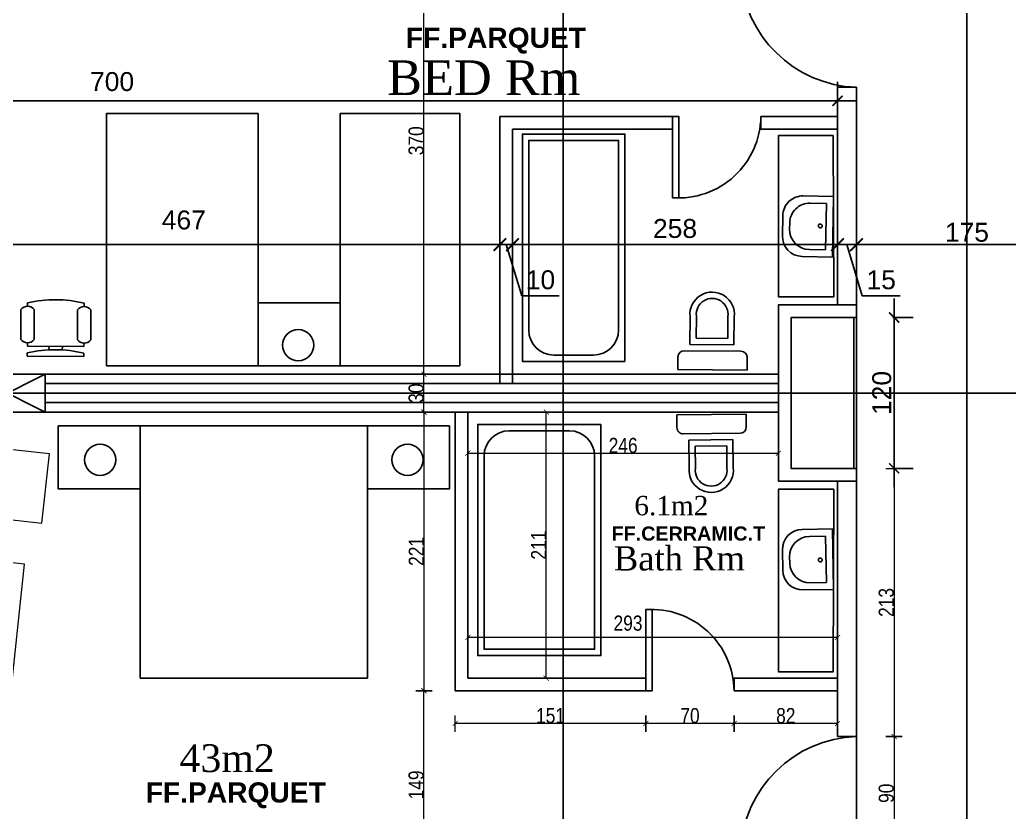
# Model space of a CAD drawing. Extents: x 250879 to 348495, y -51522 to -9360.
# Drawn here: x 283758 to 284542, y -23025 to -22397 of the extents above; entities that cross this region are included whole.
import ezdxf

# ---------------------------------------------------------------- set-up
doc = ezdxf.new("R2010")
doc.units = 0
doc.layers.get('0').update_dxf_attribs({"linetype": 'CONTINUOUS'})
doc.layers.get('DEFPOINTS').update_dxf_attribs({"color": 9, "linetype": 'CONTINUOUS'})
for name, color, linetype in [('AXIS', 1, 'CONTINUOUS'), ('COLUMN', 5, 'CONTINUOUS'), ('FURNITURE', 4, 'CONTINUOUS'), ('HATCH', 8, 'CONTINUOUS'), ('TEXT', 3, 'CONTINUOUS'), ('TRUSS', 2, 'CONTINUOUS'), ('WALL', 7, 'CONTINUOUS'), ('WALL1', 2, 'CONTINUOUS')]:
    doc.layers.add(name, color=color, linetype=linetype)
doc.layers.add('dimention', color=151, linetype='CONTINUOUS', lineweight=13)
doc.layers.add('FURN', color=126, linetype='CONTINUOUS', lineweight=9)
doc.styles.get("Standard").update_dxf_attribs({"font": 'sanss___.ttf', "height": 15})
doc.styles.add('style2', font='romantic.ttf', dxfattribs={"height": 50})
doc.styles.add('STYLE4', font='arialbd.ttf', dxfattribs={"height": 0.2})
doc.styles.add('yon', font='ARIALN.TTF')
doc.dimstyles.new('CM', dxfattribs={"dimscale": 0, "dimtxt": 12, "dimasz": 0.4, "dimexe": 50, "dimexo": 1000, "dimgap": 0.03, "dimtad": 1, "dimdec": 0, "dimzin": 0, "dimdsep": 46, "dimtxsty": 'yon', "dimblk": 'Ar thick3', "dimcen": 3, "dimdle": 8, "dimse1": 1, "dimse2": 1, "dimclrd": 8, "dimclre": 8, "dimclrt": 30, "dimadec": 0, "dimazin": 0, "dimtfac": 1, "dimtdec": 0, "dimtix": 1, "dimtmove": 1, "dimatfit": 3, "dimfxl": 50, "dimtolj": 1, "dimtzin": 0, "dimlwd": 9, "dimarcsym": 0})
doc.dimstyles.get("Standard").update_dxf_attribs({"dimtxt": 15, "dimasz": 10, "dimexe": 10, "dimexo": 30, "dimgap": 5, "dimtad": 1, "dimdec": 0, "dimdsep": 46, "dimtxsty": 'Standard', "dimblk1": 'ARCHTICK', "dimblk2": 'ARCHTICK', "dimsah": 1, "dimcen": 2.5, "dimdle": 15, "dimclrd": 3, "dimclre": 3, "dimclrt": 3, "dimazin": 0, "dimtfac": 1, "dimtdec": 0, "dimtmove": 2, "dimatfit": 2, "dimldrblk": 'ARCHTICK', "dimfxl": 1.0455, "dimfxlon": 1, "dimtolj": 1, "dimtzin": 0, "dimarcsym": 0})
doc.dimstyles.new('STANDARD$0', dxfattribs={"dimscale": 0, "dimtxt": 12, "dimasz": 8, "dimexe": 15, "dimexo": 0.0625, "dimgap": 2, "dimtad": 1, "dimdec": 0, "dimzin": 0, "dimdsep": 46, "dimtxsty": 'Standard', "dimblk1": 'ARCHTICK', "dimblk2": 'ARCHTICK', "dimsah": 1, "dimcen": 0.09, "dimdle": 15, "dimclrd": 3, "dimclre": 3, "dimclrt": 3, "dimazin": 0, "dimtfac": 1, "dimtdec": 0, "dimtofl": 0, "dimtmove": 1, "dimatfit": 3, "dimldrblk": 'ARCHTICK', "dimfxl": 1.0455, "dimfxlon": 1, "dimtolj": 1, "dimtzin": 0, "dimarcsym": 0})

# ---------------------------------------------------------------- blocks, each defined once
blk = doc.blocks.new('HWB')
at = {"layer": 'FURNITURE'}
for p, q in [((-0.6, 0), (0, 0)), ((-0.6, -0.3), (-0.6, 0)), ((0, 0), (0, -0.3)), ((-0.53, -0.07), (-0.07, -0.07)), ((-0.53, -0.23), (-0.53, -0.07)), ((-0.07, -0.07), (-0.07, -0.23)), ((-0.27, -0.43), (-0.33, -0.43)), ((-0.2, -0.5), (-0.4, -0.5))]:
    blk.add_line(p, q, dxfattribs=at)
blk.add_circle((-0.3057, -0.1263), 0.0188, dxfattribs=at)
for centre, start, end in [((-0.33, -0.23), 180, 270), ((-0.27, -0.23), 270, 0), ((-0.4, -0.3), 180, 270), ((-0.2, -0.3), 270, 0)]:
    blk.add_arc(centre, 0.2, start, end, dxfattribs=at)
blk = doc.blocks.new('WC')
at = {"layer": 'FURNITURE'}
for p, q in [((0, 0), (0.55, 0)), ((0, -0.1), (0, 0)), ((0.55, 0), (0.55, -0.1)), ((0.5, -0.15), (0.05, -0.15)), ((0.0937, -0.2), (0.0937, -0.4221)), ((0.4437, -0.2), (0.0937, -0.2)), ((0.4437, -0.4221), (0.4437, -0.2)), ((0.1437, -0.25), (0.1437, -0.425)), ((0.3937, -0.25), (0.1437, -0.25)), ((0.3937, -0.425), (0.3937, -0.25))]:
    blk.add_line(p, q, dxfattribs=at)
for centre, radius, start, end in [((0.05, -0.1), 0.05, 180, 270), ((0.5, -0.1), 0.05, 270, 0), ((0.2687, -0.4409), 0.176, 173.87318, 6.12682), ((0.2687, -0.4409), 0.126, 172.75755, 7.24245)]:
    blk.add_arc(centre, radius, start, end, dxfattribs=at)
blk = doc.blocks.new('_ARCHTICK')
at = {"color": 0, "linetype": 'ByBlock', "const_width": 0.15}
blk.add_lwpolyline([(-0.5, -0.5), (0.5, 0.5)], dxfattribs=at)
blk = doc.blocks.new('*D82')
at = {"layer": 'DEFPOINTS', "color": 0, "linetype": 'ByBlock', "ltscale": 3, "transparency": 16777216}
for p in [(284406.33, -22557.67), (284421.33, -22559.64), (284406.33, -22575.26)]:
    blk.add_point(p, dxfattribs=at)
at = {"layer": 'WALL1', "color": 3, "linetype": 'ByBlock', "lineweight": -2, "ltscale": 3, "transparency": 16777216}
for p, q in [((284436.33, -22575.26), (284391.33, -22575.26)), ((284406.33, -22575.26), (284406.33, -22585.26)), ((284413.83, -22575.26), (284426.03, -22615.94)), ((284421.33, -22575.26), (284421.33, -22585.26)), ((284426.03, -22615.94), (284455.95, -22615.94))]:
    blk.add_line(p, q, dxfattribs=at)
at = {"layer": 'WALL1', "color": 3, "linetype": 'ByBlock', "lineweight": -2, "ltscale": 3, "transparency": 16777216, "xscale": 10, "yscale": 10, "zscale": 10, "rotation": 180}
blk.add_blockref('_ARCHTICK', (284406.33, -22575.26), dxfattribs=at)
at = {"layer": 'WALL1', "color": 3, "linetype": 'ByBlock', "lineweight": -2, "ltscale": 3, "transparency": 16777216, "xscale": 10, "yscale": 10, "zscale": 10}
blk.add_blockref('_ARCHTICK', (284421.33, -22575.26), dxfattribs=at)
at = {"layer": 'WALL1', "color": 3, "linetype": 'ByBlock', "ltscale": 3, "transparency": 16777216, "insert": (284440.99, -22603.22), "char_height": 15, "attachment_point": 5}
blk.add_mtext('\\A1;15', dxfattribs=at)
blk = doc.blocks.new('*D83')
at = {"layer": 'DEFPOINTS', "color": 0, "linetype": 'ByBlock', "ltscale": 3, "transparency": 16777216}
for p in [(284148.8, -22552.58), (284406.33, -22557.67), (284148.8, -22575.26)]:
    blk.add_point(p, dxfattribs=at)
at = {"layer": 'WALL1', "color": 3, "linetype": 'ByBlock', "lineweight": -2, "ltscale": 3, "transparency": 16777216}
for p, q in [((284421.33, -22575.26), (284133.8, -22575.26)), ((284148.8, -22575.26), (284148.8, -22585.26)), ((284406.33, -22575.26), (284406.33, -22585.26))]:
    blk.add_line(p, q, dxfattribs=at)
at = {"layer": 'WALL1', "color": 3, "linetype": 'ByBlock', "lineweight": -2, "ltscale": 3, "transparency": 16777216, "xscale": 10, "yscale": 10, "zscale": 10, "rotation": 180}
blk.add_blockref('_ARCHTICK', (284148.8, -22575.26), dxfattribs=at)
at = {"layer": 'WALL1', "color": 3, "linetype": 'ByBlock', "lineweight": -2, "ltscale": 3, "transparency": 16777216, "xscale": 10, "yscale": 10, "zscale": 10}
blk.add_blockref('_ARCHTICK', (284406.33, -22575.26), dxfattribs=at)
at = {"layer": 'WALL1', "color": 3, "linetype": 'ByBlock', "ltscale": 3, "transparency": 16777216, "insert": (284277.57, -22562.54), "char_height": 15, "attachment_point": 5}
blk.add_mtext('\\A1;258', dxfattribs=at)
blk = doc.blocks.new('*D84')
at = {"layer": 'DEFPOINTS', "color": 0, "linetype": 'ByBlock', "ltscale": 3, "transparency": 16777216}
for p in [(284138.8, -22552.58), (284148.8, -22552.58), (284138.8, -22575.26)]:
    blk.add_point(p, dxfattribs=at)
at = {"layer": 'WALL1', "color": 3, "linetype": 'ByBlock', "lineweight": -2, "ltscale": 3, "transparency": 16777216}
for p, q in [((284138.8, -22575.26), (284128.8, -22575.26)), ((284138.8, -22575.26), (284138.8, -22585.26)), ((284148.8, -22575.26), (284138.8, -22575.26)), ((284148.8, -22575.26), (284138.8, -22575.26)), ((284143.8, -22575.26), (284156.01, -22615.94)), ((284148.8, -22575.26), (284148.8, -22585.26)), ((284148.8, -22575.26), (284158.8, -22575.26)), ((284156.01, -22615.94), (284185.78, -22615.94))]:
    blk.add_line(p, q, dxfattribs=at)
at = {"layer": 'WALL1', "color": 3, "linetype": 'ByBlock', "lineweight": -2, "ltscale": 3, "transparency": 16777216, "xscale": 10, "yscale": 10, "zscale": 10}
blk.add_blockref('_ARCHTICK', (284138.8, -22575.26), dxfattribs=at)
at = {"layer": 'WALL1', "color": 3, "linetype": 'ByBlock', "lineweight": -2, "ltscale": 3, "transparency": 16777216, "xscale": 10, "yscale": 10, "zscale": 10, "rotation": 180}
blk.add_blockref('_ARCHTICK', (284148.8, -22575.26), dxfattribs=at)
at = {"layer": 'WALL1', "color": 3, "linetype": 'ByBlock', "ltscale": 3, "transparency": 16777216, "insert": (284170.9, -22603.22), "char_height": 15, "attachment_point": 5}
blk.add_mtext('\\A1;10', dxfattribs=at)
blk = doc.blocks.new('COLUMN')
at = {"layer": 'AXIS'}
for p, q in [((236924.7, -9644.26), (236984.7, -9674.26)), ((236984.7, -9644.26), (236924.7, -9674.26))]:
    blk.add_line(p, q, dxfattribs=at)
at = {"layer": 'COLUMN'}
blk.add_lwpolyline([(236924.7, -9644.26), (236984.7, -9644.26), (236984.7, -9674.26), (236924.7, -9674.26)], close=True, dxfattribs=at)
blk = doc.blocks.new('*D92')
at = {"layer": 'DEFPOINTS', "color": 0, "linetype": 'Continuous', "transparency": 16777216}
for p in [(284421.33, -22575.26), (284421.33, -22575.26), (284596.6, -22575.26)]:
    blk.add_point(p, dxfattribs=at)
at = {"layer": 'WALL', "color": 3, "linetype": 'Continuous', "lineweight": -2, "transparency": 16777216}
for p, q in [((284421.33, -22575.26), (284421.33, -22560.26)), ((284611.6, -22575.26), (284406.33, -22575.26)), ((284596.6, -22575.26), (284596.6, -22590.26))]:
    blk.add_line(p, q, dxfattribs=at)
at = {"layer": 'WALL', "color": 3, "linetype": 'Continuous', "lineweight": -2, "transparency": 16777216, "xscale": 8, "yscale": 8, "zscale": 8, "rotation": 180}
blk.add_blockref('_ARCHTICK', (284421.33, -22575.26), dxfattribs=at)
at = {"layer": 'WALL', "color": 3, "linetype": 'Continuous', "lineweight": -2, "transparency": 16777216, "xscale": 8, "yscale": 8, "zscale": 8}
blk.add_blockref('_ARCHTICK', (284596.6, -22575.26), dxfattribs=at)
at = {"layer": 'WALL', "color": 3, "linetype": 'Continuous', "transparency": 16777216, "insert": (284508.96, -22565.54), "char_height": 15, "attachment_point": 5}
blk.add_mtext('\\A1;175', dxfattribs=at)
blk = doc.blocks.new('*D93')
at = {"layer": 'DEFPOINTS', "color": 0, "linetype": 'Continuous', "transparency": 16777216}
for p in [(283671.33, -22575.26), (284138.8, -22575.26), (283671.33, -22592.92)]:
    blk.add_point(p, dxfattribs=at)
at = {"layer": 'WALL', "color": 3, "linetype": 'Continuous', "lineweight": -2, "transparency": 16777216}
for p, q in [((283671.33, -22576.31), (283671.33, -22560.26)), ((284138.8, -22575.26), (284138.8, -22560.26)), ((284153.8, -22575.26), (283656.33, -22575.26))]:
    blk.add_line(p, q, dxfattribs=at)
at = {"layer": 'WALL', "color": 3, "linetype": 'Continuous', "lineweight": -2, "transparency": 16777216, "xscale": 8, "yscale": 8, "zscale": 8, "rotation": 180}
blk.add_blockref('_ARCHTICK', (283671.33, -22575.26), dxfattribs=at)
at = {"layer": 'WALL', "color": 3, "linetype": 'Continuous', "lineweight": -2, "transparency": 16777216, "xscale": 8, "yscale": 8, "zscale": 8}
blk.add_blockref('_ARCHTICK', (284138.8, -22575.26), dxfattribs=at)
at = {"layer": 'WALL', "color": 3, "linetype": 'Continuous', "transparency": 16777216, "insert": (283888.19, -22555.79), "char_height": 15, "attachment_point": 5}
blk.add_mtext('\\A1;467', dxfattribs=at)
blk = doc.blocks.new('*D94')
at = {"layer": 'DEFPOINTS', "color": 0, "linetype": 'Continuous', "transparency": 16777216}
for p in [(284421.33, -22633.04), (284421.33, -22752.62), (284451.25, -22752.62)]:
    blk.add_point(p, dxfattribs=at)
at = {"layer": 'WALL', "color": 3, "linetype": 'Continuous', "lineweight": -2, "transparency": 16777216}
for p, q in [((284451.25, -22618.04), (284451.25, -22767.62)), ((284450.2, -22633.04), (284466.25, -22633.04)), ((284450.2, -22752.62), (284466.25, -22752.62))]:
    blk.add_line(p, q, dxfattribs=at)
at = {"layer": 'WALL', "color": 3, "linetype": 'Continuous', "lineweight": -2, "transparency": 16777216, "xscale": 8, "yscale": 8, "zscale": 8}
for p, rotation in [((284451.25, -22633.04), 90), ((284451.25, -22752.62), 270)]:
    blk.add_blockref('_ARCHTICK', p, dxfattribs=dict(at, rotation=rotation))
at = {"layer": 'WALL', "color": 3, "linetype": 'Continuous', "transparency": 16777216, "insert": (284441.52, -22692.83), "char_height": 15, "attachment_point": 5, "rotation": 90}
blk.add_mtext('\\A1;120', dxfattribs=at)
blk = doc.blocks.new('A$C237F6A72')
at = {"layer": 'FURNITURE', "color": 1}
for p, q in [((0, -150), (0, 150)), ((-150, 0), (150, 0))]:
    blk.add_line(p, q, dxfattribs=at)
at = {"layer": 'FURNITURE', "color": 2}
blk.add_circle((0, 0), 112, dxfattribs=at)
at = {"layer": 'FURNITURE', "color": 1}
blk.add_circle((0, 0), 56.2, dxfattribs=at)
blk = doc.blocks.new('sof4')
at = {"layer": 'FURN'}
for p, q in [((310711.86, -66838.31), (310711.97, -66799.81)), ((310711.97, -66799.81), (310750.47, -66799.92)), ((310750.47, -66799.92), (310750.36, -66838.42)), ((310576.79, -66809.74), (310690.89, -66809.41)), ((310576.94, -66860.84), (310576.79, -66809.74)), ((310643.64, -66809.54), (310643.67, -66820.04)), ((310690.89, -66809.41), (310691.04, -66860.51)), ((310643.67, -66820.04), (310680.42, -66819.94)), ((310669.92, -66820.46), (310670.03, -66859.94)), ((310680.42, -66819.94), (310680.54, -66860.54)), ((310750.36, -66838.42), (310711.86, -66838.31)), ((310700.61, -66852.52), (310700.58, -66864.42)), ((310759.42, -66850.59), (310702.72, -66850.43)), ((310747.52, -66850.56), (310747.04, -67018.56)), ((310761.51, -66852.7), (310761.04, -67016.5)), ((310691.04, -66860.51), (310576.94, -66860.84)), ((310698.47, -66866.52), (310698.08, -67002.32)), ((310747.48, -66864.56), (310700.58, -66864.42)), ((310740.48, -66864.54), (310740.08, -67004.54)), ((310586.16, -66976.09), (310586.4, -66892.09)), ((310586.4, -66892.09), (310670.4, -66892.34)), ((310670.4, -66892.34), (310670.16, -66976.34)), ((310698.35, -66911.08), (310747.35, -66911.22)), ((310698.21, -66957.75), (310747.21, -66957.89)), ((310670.16, -66976.34), (310586.16, -66976.09)), ((310692.28, -67038.43, -129.5), (310666.53, -66983.92, -129.5)), ((310700.18, -67004.42), (310700.14, -67016.32)), ((310747.08, -67004.56), (310700.18, -67004.42)), ((310648.53, -67066.72, -129.5), (310609.38, -67020.88, -129.5)), ((310758.94, -67018.59), (310702.24, -67018.43)), ((310711.31, -67030.6), (310711.2, -67069.1)), ((310749.81, -67030.71), (310711.31, -67030.6)), ((310749.7, -67069.21), (310749.81, -67030.71)), ((310692.28, -67038.43, -129.5), (310648.53, -67066.72, -129.5)), ((310711.2, -67069.1), (310749.7, -67069.21))]:
    blk.add_line(p, q, dxfattribs=at)
at = {"layer": 'FURN', "extrusion": (0, 0, -1)}
for centre, major_axis, start_param, end_param in [((310675.26, -66849.72), (-21.04, -21.04), 2.175917, 2.530727), ((310675.2, -66830.64), (21.04, -21.04), 0.60512, 0.959931)]:
    blk.add_ellipse(centre, major_axis=major_axis, ratio=1, start_param=start_param, end_param=end_param, dxfattribs=at)
at = {"layer": 'FURN'}
for centre, major_axis, ratio, start_param, end_param in [((310702.71, -66852.53), (-1.48, 1.48), 1, -0.788271, 0.782526), ((310759.41, -66852.69), (1.48, 1.48), 1, 5.494915, 7.065711), ((310700.57, -66866.52), (-1.48, 1.48), 1, -0.788271, 0.782526), ((310936.31, -67463.74, -129.5), (-300.16, 464.13), 0.5625, -0.109671, 0.109671), ((310781.8, -67008.2, -129.5), (-87.3, 158.02), 0.555479, 1.129115, 1.432361), ((310700.18, -67002.32), (-1.48, 1.48), 1, 0.782526, 2.353322), ((310584.24, -67135.96, -129.5), (-108.3, 144.44), 0.555479, -1.432361, -1.129115), ((310702.24, -67016.33), (1.48, 1.48), 1, 2.353322, 3.924118), ((310758.94, -67016.49), (1.48, 1.48), 1, 3.924118, 5.494915), ((310779.88, -67221.85, -129.5), (-114.94, 177.72), 0.496428, -0.252973, 0.252973)]:
    blk.add_ellipse(centre, major_axis=major_axis, ratio=ratio, start_param=start_param, end_param=end_param, dxfattribs=at)
at = {"layer": 'FURN', "extrusion": (0, 0, -1), "xscale": 0.06999999998515705, "yscale": 0.06999999998515705, "zscale": -0.06999999999999999, "rotation": 0.1645885730766123}
for p in [(-310731.16, -66819.11), (-310730.5, -67049.91)]:
    blk.add_blockref('A$C237F6A72', p, dxfattribs=at)
blk = doc.blocks.new('*D164')
at = {"layer": 'DEFPOINTS', "color": 0, "linetype": 'Continuous', "transparency": 16777216}
for p in [(283706.33, -22461.28), (283706.33, -22473.34), (284406.33, -22482.63)]:
    blk.add_point(p, dxfattribs=at)
at = {"layer": 'WALL', "color": 3, "linetype": 'Continuous', "lineweight": -2, "transparency": 16777216}
for p, q in [((283706.33, -22462.32), (283706.33, -22446.28)), ((284406.33, -22462.32), (284406.33, -22446.28)), ((284421.33, -22461.28), (283691.33, -22461.28))]:
    blk.add_line(p, q, dxfattribs=at)
at = {"layer": 'WALL', "color": 3, "linetype": 'Continuous', "lineweight": -2, "transparency": 16777216, "xscale": 8, "yscale": 8, "zscale": 8, "rotation": 180}
blk.add_blockref('_ARCHTICK', (283706.33, -22461.28), dxfattribs=at)
at = {"layer": 'WALL', "color": 3, "linetype": 'Continuous', "lineweight": -2, "transparency": 16777216, "xscale": 8, "yscale": 8, "zscale": 8}
blk.add_blockref('_ARCHTICK', (284406.33, -22461.28), dxfattribs=at)
at = {"layer": 'WALL', "color": 3, "linetype": 'Continuous', "transparency": 16777216, "insert": (283831.33, -22446.09), "char_height": 15, "attachment_point": 5}
blk.add_mtext('\\A1;700', dxfattribs=at)
blk = doc.blocks.new('Ar thick3')
at = {"layer": 'dimention'}
blk.add_line((0, 16.2), (0, -16.2), dxfattribs=at)
at = {"layer": 'dimention', "const_width": 1.5}
blk.add_lwpolyline([(-5, -5.1), (5, 4.9)], dxfattribs=at)
blk = doc.blocks.new('*D1494')
at = {"layer": 'DEFPOINTS', "color": 0, "linetype": 'Continuous', "transparency": 16777216}
for p in [(284324.42, -22928.88), (284406.33, -22928.88), (284324.42, -22954.85)]:
    blk.add_point(p, dxfattribs=at)
at = {"layer": 'WALL', "color": 8, "linetype": 'Continuous', "lineweight": 9, "transparency": 16777216}
blk.add_line((284405.93, -22954.85), (284324.82, -22954.85), dxfattribs=at)
at = {"layer": 'WALL', "color": 8, "linetype": 'Continuous', "lineweight": 9, "transparency": 16777216, "xscale": 0.4, "yscale": 0.4, "zscale": 0.4, "rotation": 180}
blk.add_blockref('Ar thick3', (284324.42, -22954.85), dxfattribs=at)
at = {"layer": 'WALL', "color": 8, "linetype": 'Continuous', "lineweight": 9, "transparency": 16777216, "xscale": 0.4, "yscale": 0.4, "zscale": 0.4}
blk.add_blockref('Ar thick3', (284406.33, -22954.85), dxfattribs=at)
at = {"layer": 'WALL', "color": 30, "linetype": 'Continuous', "transparency": 16777216, "insert": (284365.37, -22948.69), "char_height": 12, "attachment_point": 5, "style": 'yon'}
blk.add_mtext('\\A1;82', dxfattribs=at)
blk = doc.blocks.new('*D1495')
at = {"layer": 'DEFPOINTS', "color": 0, "linetype": 'Continuous', "transparency": 16777216}
for p in [(284254.42, -22928.88), (284324.42, -22928.88), (284254.42, -22954.85)]:
    blk.add_point(p, dxfattribs=at)
at = {"layer": 'WALL', "color": 8, "linetype": 'Continuous', "lineweight": 9, "transparency": 16777216}
blk.add_line((284324.02, -22954.85), (284254.82, -22954.85), dxfattribs=at)
at = {"layer": 'WALL', "color": 8, "linetype": 'Continuous', "lineweight": 9, "transparency": 16777216, "xscale": 0.4, "yscale": 0.4, "zscale": 0.4, "rotation": 180}
blk.add_blockref('Ar thick3', (284254.42, -22954.85), dxfattribs=at)
at = {"layer": 'WALL', "color": 8, "linetype": 'Continuous', "lineweight": 9, "transparency": 16777216, "xscale": 0.4, "yscale": 0.4, "zscale": 0.4}
blk.add_blockref('Ar thick3', (284324.42, -22954.85), dxfattribs=at)
at = {"layer": 'WALL', "color": 30, "linetype": 'Continuous', "transparency": 16777216, "insert": (284289.42, -22948.69), "char_height": 12, "attachment_point": 5, "style": 'yon'}
blk.add_mtext('\\A1;70', dxfattribs=at)
blk = doc.blocks.new('*D1496')
at = {"layer": 'DEFPOINTS', "color": 0, "linetype": 'Continuous', "transparency": 16777216}
for p in [(284103.36, -22928.88), (284254.42, -22928.88), (284103.36, -22954.85)]:
    blk.add_point(p, dxfattribs=at)
at = {"layer": 'WALL', "color": 8, "linetype": 'Continuous', "lineweight": 9, "transparency": 16777216}
blk.add_line((284254.02, -22954.85), (284103.76, -22954.85), dxfattribs=at)
at = {"layer": 'WALL', "color": 8, "linetype": 'Continuous', "lineweight": 9, "transparency": 16777216, "xscale": 0.4, "yscale": 0.4, "zscale": 0.4, "rotation": 180}
blk.add_blockref('Ar thick3', (284103.36, -22954.85), dxfattribs=at)
at = {"layer": 'WALL', "color": 8, "linetype": 'Continuous', "lineweight": 9, "transparency": 16777216, "xscale": 0.4, "yscale": 0.4, "zscale": 0.4}
blk.add_blockref('Ar thick3', (284254.42, -22954.85), dxfattribs=at)
at = {"layer": 'WALL', "color": 30, "linetype": 'Continuous', "transparency": 16777216, "insert": (284178.89, -22948.69), "char_height": 12, "attachment_point": 5, "style": 'yon'}
blk.add_mtext('\\A1;151', dxfattribs=at)
blk = doc.blocks.new('*D1497')
at = {"layer": 'DEFPOINTS', "color": 0, "linetype": 'Continuous', "transparency": 16777216}
for p in [(284175.52, -22708), (284202.62, -22708), (284221.1, -22918.88)]:
    blk.add_point(p, dxfattribs=at)
at = {"layer": 'WALL', "color": 8, "linetype": 'Continuous', "lineweight": 9, "transparency": 16777216}
blk.add_line((284175.52, -22918.48), (284175.52, -22708.4), dxfattribs=at)
at = {"layer": 'WALL', "color": 8, "linetype": 'Continuous', "lineweight": 9, "transparency": 16777216, "xscale": 0.4, "yscale": 0.4, "zscale": 0.4}
for p, rotation in [((284175.52, -22708), 90), ((284175.52, -22918.88), 270)]:
    blk.add_blockref('Ar thick3', p, dxfattribs=dict(at, rotation=rotation))
at = {"layer": 'WALL', "color": 30, "linetype": 'Continuous', "transparency": 16777216, "insert": (284169.47, -22813.44), "char_height": 12, "attachment_point": 5, "rotation": 90, "style": 'yon'}
blk.add_mtext('\\A1;211', dxfattribs=at)
blk = doc.blocks.new('*D1498')
at = {"layer": 'DEFPOINTS', "color": 0, "linetype": 'Continuous', "transparency": 16777216}
for p in [(284113.36, -22740.66), (284359.53, -22740.66), (284359.53, -22740.66)]:
    blk.add_point(p, dxfattribs=at)
at = {"layer": 'WALL', "color": 8, "linetype": 'Continuous', "lineweight": 9, "transparency": 16777216}
blk.add_line((284113.76, -22740.66), (284359.13, -22740.66), dxfattribs=at)
at = {"layer": 'WALL', "color": 8, "linetype": 'Continuous', "lineweight": 9, "transparency": 16777216, "xscale": 0.4, "yscale": 0.4, "zscale": 0.4, "rotation": 180}
blk.add_blockref('Ar thick3', (284113.36, -22740.66), dxfattribs=at)
at = {"layer": 'WALL', "color": 8, "linetype": 'Continuous', "lineweight": 9, "transparency": 16777216, "xscale": 0.4, "yscale": 0.4, "zscale": 0.4}
blk.add_blockref('Ar thick3', (284359.53, -22740.66), dxfattribs=at)
at = {"layer": 'WALL', "color": 30, "linetype": 'Continuous', "transparency": 16777216, "insert": (284236.44, -22734.5), "char_height": 12, "attachment_point": 5, "style": 'yon'}
blk.add_mtext('\\A1;246', dxfattribs=at)
blk = doc.blocks.new('*D1499')
at = {"layer": 'DEFPOINTS', "color": 0, "linetype": 'Continuous', "transparency": 16777216}
for p in [(284113.36, -22884.84), (284406.33, -22884.84), (284113.36, -22886.61)]:
    blk.add_point(p, dxfattribs=at)
at = {"layer": 'WALL', "color": 8, "linetype": 'Continuous', "lineweight": 9, "transparency": 16777216}
blk.add_line((284405.93, -22886.61), (284113.76, -22886.61), dxfattribs=at)
at = {"layer": 'WALL', "color": 8, "linetype": 'Continuous', "lineweight": 9, "transparency": 16777216, "xscale": 0.4, "yscale": 0.4, "zscale": 0.4, "rotation": 180}
blk.add_blockref('Ar thick3', (284113.36, -22886.61), dxfattribs=at)
at = {"layer": 'WALL', "color": 8, "linetype": 'Continuous', "lineweight": 9, "transparency": 16777216, "xscale": 0.4, "yscale": 0.4, "zscale": 0.4}
blk.add_blockref('Ar thick3', (284406.33, -22886.61), dxfattribs=at)
at = {"layer": 'WALL', "color": 30, "linetype": 'Continuous', "transparency": 16777216, "insert": (284240.29, -22875.34), "char_height": 12, "attachment_point": 5, "style": 'yon'}
blk.add_mtext('\\A1;293', dxfattribs=at)
blk = doc.blocks.new('*D1508')
at = {"layer": 'DEFPOINTS', "color": 0, "linetype": 'Continuous', "transparency": 16777216}
for p in [(284086.83, -22708), (284078.55, -22928.88), (284100.63, -22928.88)]:
    blk.add_point(p, dxfattribs=at)
at = {"layer": 'WALL', "color": 8, "linetype": 'Continuous', "lineweight": 9, "transparency": 16777216}
blk.add_line((284078.55, -22708.4), (284078.55, -22928.48), dxfattribs=at)
at = {"layer": 'WALL', "color": 8, "linetype": 'Continuous', "lineweight": 9, "transparency": 16777216, "xscale": 0.4, "yscale": 0.4, "zscale": 0.4}
for p, rotation in [((284078.55, -22708), 90), ((284078.55, -22928.88), 270)]:
    blk.add_blockref('Ar thick3', p, dxfattribs=dict(at, rotation=rotation))
at = {"layer": 'WALL', "color": 30, "linetype": 'Continuous', "transparency": 16777216, "insert": (284072.5, -22818.44), "char_height": 12, "attachment_point": 5, "rotation": 90, "style": 'yon'}
blk.add_mtext('\\A1;221', dxfattribs=at)
blk = doc.blocks.new('*D1509')
at = {"layer": 'DEFPOINTS', "color": 0, "linetype": 'Continuous', "transparency": 16777216}
for p in [(284451.25, -22752.62), (284421.33, -22965.15), (284451.25, -22965.15)]:
    blk.add_point(p, dxfattribs=at)
at = {"layer": 'WALL', "color": 8, "linetype": 'Continuous', "lineweight": 9, "transparency": 16777216}
blk.add_line((284451.25, -22753.02), (284451.25, -22964.75), dxfattribs=at)
at = {"layer": 'WALL', "color": 8, "linetype": 'Continuous', "lineweight": 9, "transparency": 16777216, "xscale": 0.4, "yscale": 0.4, "zscale": 0.4}
for p, rotation in [((284451.25, -22752.62), 90), ((284451.25, -22965.15), 270)]:
    blk.add_blockref('Ar thick3', p, dxfattribs=dict(at, rotation=rotation))
at = {"layer": 'WALL', "color": 30, "linetype": 'Continuous', "transparency": 16777216, "insert": (284445.09, -22858.89), "char_height": 12, "attachment_point": 5, "rotation": 90, "style": 'yon'}
blk.add_mtext('\\A1;213', dxfattribs=at)
blk = doc.blocks.new('*D1510')
at = {"layer": 'DEFPOINTS', "color": 0, "linetype": 'Continuous', "transparency": 16777216}
for p in [(284421.33, -22965.15), (284421.33, -23055.15), (284451.25, -23055.15)]:
    blk.add_point(p, dxfattribs=at)
at = {"layer": 'WALL', "color": 8, "linetype": 'Continuous', "lineweight": 9, "transparency": 16777216}
blk.add_line((284451.25, -22965.55), (284451.25, -23054.75), dxfattribs=at)
at = {"layer": 'WALL', "color": 8, "linetype": 'Continuous', "lineweight": 9, "transparency": 16777216, "xscale": 0.4, "yscale": 0.4, "zscale": 0.4}
for p, rotation in [((284451.25, -22965.15), 90), ((284451.25, -23055.15), 270)]:
    blk.add_blockref('Ar thick3', p, dxfattribs=dict(at, rotation=rotation))
at = {"layer": 'WALL', "color": 30, "linetype": 'Continuous', "transparency": 16777216, "insert": (284445.09, -23010.15), "char_height": 12, "attachment_point": 5, "rotation": 90, "style": 'yon'}
blk.add_mtext('\\A1;90', dxfattribs=at)
blk = doc.blocks.new('Chair - Desk')
at = {"linetype": 'Continuous'}
for p, q in [((-8.5, 0), (-8.5, -1)), ((-8.5, 0), (8.5, 0)), ((8.5, 0), (8.5, -1)), ((-2, -3), (-2, -1.9355)), ((2, -1.9576), (2, -3)), ((-10.5, -5), (-10.5, -14)), ((-8.5, -3), (-8.5, -4)), ((-8.5, -3), (8.5, -3)), ((-6.5, -14), (-6.5, -5)), ((6.5, -5), (6.5, -14)), ((8.5, -3), (8.5, -4)), ((10.5, -14), (10.5, -5)), ((-8.5, -15), (-8.5, -16)), ((8.5, -15), (8.5, -16))]:
    blk.add_line(p, q, dxfattribs=at)
for centre, radius, start, end in [((0, 34.625), 36.625, 256.5803, 283.4197), ((-8.5, -6.5), 2.5, 36.8699, 143.1301), ((8.5, -6.5), 2.5, 36.8699, 143.1301), ((-8.5, -12.5), 2.5, 216.8699, 323.1301), ((8.5, -12.5), 2.5, 216.8699, 323.1301), ((0, 19.625), 36.625, 256.5803, 283.4197)]:
    blk.add_arc(centre, radius, start, end, dxfattribs=at)
blk = doc.blocks.new('*D1594')
at = {"layer": 'DEFPOINTS', "color": 0, "linetype": 'Continuous', "transparency": 16777216}
for p in [(284078.55, -22928.88), (284103.36, -22928.88), (284158.8, -23078.16)]:
    blk.add_point(p, dxfattribs=at)
at = {"layer": 'WALL', "color": 8, "linetype": 'Continuous', "lineweight": 9, "transparency": 16777216}
blk.add_line((284078.55, -23077.76), (284078.55, -22929.28), dxfattribs=at)
at = {"layer": 'WALL', "color": 8, "linetype": 'Continuous', "lineweight": 9, "transparency": 16777216, "xscale": 0.4, "yscale": 0.4, "zscale": 0.4}
for p, rotation in [((284078.55, -22928.88), 90), ((284078.55, -23078.16), 270)]:
    blk.add_blockref('Ar thick3', p, dxfattribs=dict(at, rotation=rotation))
at = {"layer": 'WALL', "color": 30, "linetype": 'Continuous', "transparency": 16777216, "insert": (284072.39, -23003.52), "char_height": 12, "attachment_point": 5, "rotation": 90, "style": 'yon'}
blk.add_mtext('\\A1;149', dxfattribs=at)
blk = doc.blocks.new('*D1595')
at = {"layer": 'DEFPOINTS', "color": 0, "linetype": 'Continuous', "transparency": 16777216}
for p in [(284078.55, -22678), (284078.55, -22678), (284078.55, -22708)]:
    blk.add_point(p, dxfattribs=at)
at = {"layer": 'WALL', "color": 8, "linetype": 'Continuous', "lineweight": 9, "transparency": 16777216}
blk.add_line((284078.55, -22707.6), (284078.55, -22678.4), dxfattribs=at)
at = {"layer": 'WALL', "color": 8, "linetype": 'Continuous', "lineweight": 9, "transparency": 16777216, "xscale": 0.4, "yscale": 0.4, "zscale": 0.4}
for p, rotation in [((284078.55, -22678), 90), ((284078.55, -22708), 270)]:
    blk.add_blockref('Ar thick3', p, dxfattribs=dict(at, rotation=rotation))
at = {"layer": 'WALL', "color": 30, "linetype": 'Continuous', "transparency": 16777216, "insert": (284072.39, -22693), "char_height": 12, "attachment_point": 5, "rotation": 90, "style": 'yon'}
blk.add_mtext('\\A1;30', dxfattribs=at)
blk = doc.blocks.new('*D1596')
at = {"layer": 'DEFPOINTS', "color": 0, "linetype": 'Continuous', "transparency": 16777216}
for p in [(284078.55, -22307.83), (284078.55, -22307.83), (284078.55, -22678)]:
    blk.add_point(p, dxfattribs=at)
at = {"layer": 'WALL', "color": 8, "linetype": 'Continuous', "lineweight": 9, "transparency": 16777216}
blk.add_line((284078.55, -22677.6), (284078.55, -22308.23), dxfattribs=at)
at = {"layer": 'WALL', "color": 8, "linetype": 'Continuous', "lineweight": 9, "transparency": 16777216, "xscale": 0.4, "yscale": 0.4, "zscale": 0.4}
for p, rotation in [((284078.55, -22307.83), 90), ((284078.55, -22678), 270)]:
    blk.add_blockref('Ar thick3', p, dxfattribs=dict(at, rotation=rotation))
at = {"layer": 'WALL', "color": 30, "linetype": 'Continuous', "transparency": 16777216, "insert": (284072.39, -22492.92), "char_height": 12, "attachment_point": 5, "rotation": 90, "style": 'yon'}
blk.add_mtext('\\A1;370', dxfattribs=at)

msp = doc.modelspace()

# ---------------------------------------------------------------- linework, layer by layer
at = {"layer": 'AXIS'}
for p, q in [((284188.80475, -19817.07692), (284188.80475, -23531.69157)), ((284508.96421, -23682.84523), (284508.96421, -19814.90065)), ((285629.17039, -22692.99755), (283287.58304, -22692.99755)), ((283388.75803, -22692.99755), (285730.34537, -22692.99755))]:
    msp.add_line(p, q, dxfattribs=at)
at = {"layer": 'FURNITURE'}
msp.add_line((284421.32787, -22450.55093), (284406.32787, -22450.55093), dxfattribs=at)
msp.add_line((284421.32787, -22450.55093), (284406.32787, -22450.55093), dxfattribs=at)
msp.add_line((284421.32787, -22450.55093), (284406.32787, -22450.55093), dxfattribs=at)
msp.add_line((284421.32787, -22450.55093), (284406.32787, -22450.55093), dxfattribs=at)
at = {"layer": 'FURNITURE', "linetype": 'Continuous'}
for points in [[(283947.02656, -22471.27301), (283947.02656, -22671.27301), (283827.02656, -22671.27301), (283827.02656, -22471.27301), (283947.02656, -22471.27301)], [(284012.02656, -22471.27301), (284012.02656, -22671.27301), (284106.90525, -22671.27301), (284106.90525, -22471.27301), (284012.02656, -22471.27301)], [(283947.02656, -22671.27301), (284012.02656, -22671.27301), (284012.02656, -22621.27301), (283947.02656, -22621.27301), (283947.02656, -22671.27301)], [(283853.67809, -22718.90773), (283788.67809, -22718.90773), (283788.67809, -22768.90773), (283853.67809, -22768.90773), (283853.67809, -22718.90773)], [(284033.67809, -22918.90773), (284033.67809, -22718.90773), (283853.67809, -22718.90773), (283853.67809, -22918.90773), (284033.67809, -22918.90773)], [(284033.67809, -22718.90773), (284098.67809, -22718.90773), (284098.67809, -22768.90773), (284033.67809, -22768.90773), (284033.67809, -22718.90773)]]:
    msp.add_lwpolyline(points, dxfattribs=at)
at = {"layer": 'FURNITURE', "linetype": 'Continuous', "flags": 128}
for points in [[(284275.59877, -22473.78907), (284275.59877, -22538.09439), (284280.59877, -22538.09439), (284280.59877, -22473.78907), (284275.59877, -22473.78907)], [(284254.41644, -22928.87686), (284254.41644, -22864.57154), (284259.41644, -22864.57154), (284259.41644, -22928.87686), (284254.41644, -22928.87686)]]:
    msp.add_lwpolyline(points, dxfattribs=at)
at = {"layer": 'FURNITURE'}
for points in [[(284237.8477, -22667.86104), (284156.63977, -22667.86104), (284156.63977, -22487.68299), (284237.8477, -22487.68299)], [(284218.82121, -22717.80489), (284121.19315, -22717.80489), (284121.19315, -22900.98294), (284218.82121, -22900.98294)], [(284403.50767, -22769.12145), (284402.86003, -22913.99019), (284359.65717, -22913.99019), (284359.52982, -22769.12145)]]:
    msp.add_lwpolyline(points, close=True, dxfattribs=at)
for points in [[(284212.8477, -22662.86104), (284181.63977, -22662.86104, -0.414213562), (284161.63977, -22642.86104), (284161.63977, -22492.68299), (284232.8477, -22492.68299), (284232.8477, -22642.86104, -0.414213562)], [(284193.82121, -22722.80489), (284146.19315, -22722.80489, 0.414213562), (284126.19315, -22742.80489), (284126.19315, -22895.98294), (284213.82121, -22895.98294), (284213.82121, -22742.80489, 0.414213562)]]:
    msp.add_lwpolyline(points, format="xyb", close=True, dxfattribs=at)
at = {"layer": 'FURNITURE', "linetype": 'Continuous'}
msp.add_lwpolyline([(284403.50767, -22616.54447), (284402.86003, -22488.67574), (284359.65717, -22488.67574), (284359.50175, -22616.54447)], close=True, dxfattribs=at)
at = {"layer": 'FURNITURE'}
msp.add_lwpolyline([(284421.32787, -22633.04447), (284421.32787, -22752.62145), (284419.32787, -22752.62145), (284419.32787, -22633.04447), (284421.32787, -22633.04447)], dxfattribs=at)
for centre, start, end in [((284424.80874, -22355.00936), 183.32290933, 267.91346445), ((284424.80874, -23060.69264), 92.08653555, 176.67709067)]:
    msp.add_arc(centre, 95.60496, start, end, dxfattribs=at)
at = {"layer": 'FURNITURE', "linetype": 'Continuous'}
for centre, start, end in [((284280.26749, -22472.9244), 265.90237981, 359.24172944), ((284280.26749, -22472.9244), 265.90237981, 359.24172944), ((284280.26749, -22472.9244), 265.90237981, 359.24172944), ((284259.08516, -22929.74153), 0.75827056, 94.09762019), ((284259.08516, -22929.74153), 0.75827056, 94.09762019), ((284259.08516, -22929.74153), 0.75827056, 94.09762019)]:
    msp.add_arc(centre, 65.337, start, end, dxfattribs=at)
at = {"layer": 'HATCH', "linetype": 'ByBlock', "ltscale": 3}
msp.add_line((284421.32787, -23293.06328), (284421.32787, -22955.15107), dxfattribs=at)
at = {"layer": 'HATCH', "color": 2, "linetype": 'ByBlock', "ltscale": 3}
for centre in [(283978.87147, -22654.90828), (283821.83319, -22745.82204), (284065.523, -22745.82204)]:
    msp.add_circle(centre, 12.3914, dxfattribs=at)
at = {"layer": 'WALL', "ltscale": 3}
for p, q in [((284406.32787, -22450.55093), (284406.32787, -22623.04447)), ((284406.32787, -22450.55093), (284406.32787, -22623.04447)), ((284138.80475, -22685.33296), (284138.80475, -22473.78907)), ((284236.7915, -22473.78907), (284138.80475, -22473.78907)), ((284275.59877, -22473.78907), (284218.80475, -22473.78907)), ((284275.59877, -22473.78907), (284275.59877, -22488.78907)), ((284275.59877, -22473.78907), (284275.59877, -22488.78907)), ((284275.59877, -22473.78907), (284275.59877, -22488.78907)), ((284406.32787, -22473.78907), (284345.59877, -22473.78907)), ((284406.32787, -22473.78907), (284406.32787, -22623.04447)), ((284421.32787, -22473.78907), (284421.32787, -22692.83296)), ((284421.32787, -22473.78907), (284421.32787, -22965.15107)), ((284148.80475, -22685.33296), (284148.80475, -22483.78907)), ((284275.59877, -22483.78907), (284148.80475, -22483.78907)), ((284406.32787, -22483.78907), (284345.59877, -22483.78907)), ((284406.32787, -22483.78907), (284406.32787, -22623.04447)), ((284421.32787, -22486.82514), (284421.32787, -23255.4997)), ((284421.32787, -22486.82514), (284421.32787, -23255.4997)), ((283778.32787, -22677.99755), (284359.50175, -22677.99755)), ((283778.32787, -22685.33296), (284359.50175, -22685.33296)), ((284196.32787, -22685.33296), (284359.50175, -22685.33296)), ((284196.32787, -22685.33296), (284359.50175, -22685.33296)), ((284421.32787, -22965.15107), (284421.32787, -22692.83296)), ((284421.32787, -22965.15107), (284421.32787, -22692.83296)), ((283778.32787, -22700.33296), (284359.50175, -22700.33296)), ((283778.32787, -22707.99755), (284359.50175, -22707.99755)), ((284103.35813, -22707.99755), (284103.35813, -22928.87686)), ((284113.35813, -22707.99755), (284113.35813, -22918.87686)), ((284406.32787, -22762.6327), (284406.32787, -22918.87686)), ((284406.32787, -22762.6327), (284406.32787, -22918.87686)), ((284406.32787, -22762.6327), (284406.32787, -22918.87686)), ((284254.41644, -22918.87686), (284113.35813, -22918.87686)), ((284254.41644, -22928.87686), (284254.41644, -22918.87686)), ((284406.32787, -22918.87686), (284324.41644, -22918.87686)), ((284201.34488, -22928.87686), (284103.35813, -22928.87686)), ((284254.41644, -22928.87686), (284183.35813, -22928.87686)), ((284406.32787, -22928.87686), (284324.41644, -22928.87686)), ((284406.32787, -22928.87686), (284406.32787, -22965.15107)), ((284406.32787, -22928.87686), (284406.32787, -22965.15107)), ((284406.32787, -22928.87686), (284406.32787, -22965.15107)), ((284421.32787, -22965.15107), (284406.32787, -22965.15107)), ((284421.32787, -22965.15107), (284406.32787, -22965.15107)), ((284421.32787, -22965.15107), (284406.32787, -22965.15107)), ((284421.32787, -22965.15107), (284406.32787, -22965.15107)), ((284421.32787, -22965.15107), (284406.32787, -22965.15107)), ((284421.32787, -22965.15107), (284406.32787, -22965.15107)), ((284421.32787, -22965.15107), (284406.32787, -22965.15107)), ((284421.32787, -22965.15107), (284406.32787, -22965.15107))]:
    msp.add_line(p, q, dxfattribs=at)
at = {"layer": 'WALL', "linetype": 'Continuous'}
for p, q in [((284421.32787, -22450.55093), (284406.32787, -22450.55093)), ((284421.32787, -22450.55093), (284406.32787, -22450.55093)), ((284421.32787, -22450.55093), (284406.32787, -22450.55093)), ((284421.32787, -22450.55093), (284406.32787, -22450.55093)), ((284345.59877, -22473.78907), (284345.59877, -22483.78907)), ((284324.41644, -22928.87686), (284324.41644, -22918.87686))]:
    msp.add_line(p, q, dxfattribs=at)
at = {"layer": 'WALL', "linetype": 'Continuous', "ltscale": 3}
for p, q in [((284406.32787, -22450.55093), (284406.32787, -22509.23969)), ((284421.32787, -22450.55093), (284421.32787, -22509.23969))]:
    msp.add_line(p, q, dxfattribs=at)
at = {"layer": 'WALL', "ltscale": 3}
msp.add_lwpolyline([(284421.32787, -22762.62145), (284359.52986, -22762.66778), (284359.52986, -22623.04447), (284421.32787, -22623.04447), (284421.32787, -22633.04447), (284369.50175, -22633.04447), (284369.50175, -22752.62145), (284421.32787, -22752.62145), (284421.33536, -22762.62145)], dxfattribs=at)
at = {"layer": 'WALL', "linetype": 'Continuous'}
msp.add_lwpolyline([(284324.41644, -22928.87686), (284406.32787, -22928.87686), (284406.32787, -22918.87686), (284324.41644, -22918.87686)], close=True, dxfattribs=at)
at = {"layer": 'WALL1', "linetype": 'ByBlock', "ltscale": 3}
msp.add_line((284411.32787, -22752.62145), (284421.32787, -22752.62145), dxfattribs=at)

# ---------------------------------------------------------------- block references
at = {"layer": 'FURNITURE'}
for name, p, xscale, yscale, zscale, rotation in [('HWB', (284402.32264, -22585.11006), 79.99999999998091, 79.99999999998091, 79.99999999998091, 268.8797346422357), ('Chair - Desk', (283786.57132, -22663.8142), -2.640000000006175, 2.64000000001397, 2.64, 179.6437686848315), ('WC', (284279.70477, -22674.31643), -99.9999999999921, 100, 100, 179.4523384702027), ('WC', (284278.94052, -22710.25032), 99.99999999999206, 99.99999999999206, 99.99999999999206, 0.5476615295762884), ('HWB', (284402.32264, -22800.55587), -79.99999999998091, 80, 80, 271.1202653577643)]:
    msp.add_blockref(name, p, dxfattribs=dict(at, xscale=xscale, yscale=yscale, zscale=zscale, rotation=rotation))
at = {"layer": 'TRUSS', "linetype": 'Continuous', "xscale": -1.080000000098415, "yscale": 1.080000000014856, "zscale": 1.079999999999836, "rotation": 353.8564306186348}
msp.add_blockref('sof4', (625000.20785, 13101.95112), dxfattribs=at)
at = {"layer": 'WALL', "linetype": 'Continuous'}
msp.add_blockref('COLUMN', (46793.62839, -13033.74103), dxfattribs=at)

# ---------------------------------------------------------------- texts
at = {"layer": 'TEXT'}
for s, insert, char_height, width, attachment_point, style in [('FF.PARQUET', (284064.20762, -22423.87072), 16, 173.1975406, 7, 'STYLE4'), ('BED Rm', (284202.5214, -22429.21454), 27.44, 455.7181, 3, 'style2'), ('6.1m2', (284303.98808, -22790.11033), 15.3664, 255.202136, 9, 'style2'), ('FF.CERRAMIC.T', (284227.26456, -22810.02281), 11.2, 121.2382784, 7, 'STYLE4'), ('Bath Rm', (284333.01718, -22814.34118), 19.208, 319.00267, 3, 'style2'), ('43m2', (283960.31456, -22993.63203), 21.952, 364.57448, 9, 'style2'), ('FF.PARQUET', (283857.97451, -23022.07844), 16, 173.1975406, 7, 'STYLE4')]:
    msp.add_mtext(s, dxfattribs=dict(at, insert=insert, char_height=char_height, width=width, attachment_point=attachment_point, style=style))

# ---------------------------------------------------------------- dimensions: what is measured, and where the dimension line sits
at = {"layer": 'WALL', "linetype": 'Continuous'}
for base, p1, p2, dimstyle, picture, middle in [((284078.55032, -22307.83296), (284078.55032, -22677.99755), (284078.55032, -22307.83296), 'CM', '*D1596', (284072.39344, -22492.91526)), ((284451.24911, -22752.62145), (284421.32787, -22633.04447), (284421.32787, -22752.62145), 'STANDARD$0', '*D94', (284441.52277, -22692.83296)), ((284078.55032, -22677.99755), (284078.55032, -22707.99755), (284078.55032, -22677.99755), 'CM', '*D1595', (284072.39344, -22692.99755)), ((284078.55032, -22928.87686), (284086.82695, -22707.99755), (284100.634, -22928.87686), 'CM', '*D1508', (284072.49576, -22818.43721)), ((284175.52429, -22707.99755), (284221.10411, -22918.87686), (284202.61679, -22707.99755), 'CM', '*D1497', (284169.46973, -22813.43721)), ((284451.24911, -22965.15107), (284451.24911, -22752.62145), (284421.32787, -22965.15107), 'CM', '*D1509', (284445.09224, -22858.88626)), ((284078.55032, -22928.87686), (284158.80475, -23078.16214), (284103.35813, -22928.87686), 'CM', '*D1594', (284072.39344, -23003.5195)), ((284451.24911, -23055.15107), (284421.32787, -22965.15107), (284421.32787, -23055.15107), 'CM', '*D1510', (284445.09224, -23010.15107))]:
    dim = msp.add_linear_dim(base=base, p1=p1, p2=p2, angle=90, dimstyle=dimstyle, override={"dimscale": 1}, dxfattribs=at)
    dim.commit()
    dim.dimension.update_dxf_attribs({"geometry": picture, "text_midpoint": middle})
for base, p1, p2, dimstyle, picture, middle in [((283706.32787, -22461.27851), (284406.32787, -22482.62685), (283706.32787, -22473.33712), 'STANDARD$0', '*D164', (283831.32548, -22455.81978)), ((283671.32787, -22575.26254), (284138.80475, -22575.26254), (283671.32787, -22592.91526), 'STANDARD$0', '*D93', (283888.18761, -22565.52592)), ((284113.35813, -22886.61136), (284406.32787, -22884.84231), (284113.35813, -22884.84231), 'CM', '*D1499', (284240.28746, -22881.49977))]:
    dim = msp.add_linear_dim(base=base, p1=p1, p2=p2, dimstyle=dimstyle, override={"dimscale": 1}, dxfattribs=at)
    dim.commit()
    dim.dimension.update_dxf_attribs({"geometry": picture, "text_midpoint": middle, "dimtype": 160})
for base, p1, p2, dimstyle, picture, middle in [((284421.32787, -22575.26254), (284596.60055, -22575.26254), (284421.32787, -22575.26254), 'STANDARD$0', '*D92', (284508.96421, -22565.53621)), ((284359.52986, -22740.66029), (284113.35813, -22740.66029), (284359.52986, -22740.66029), 'CM', '*D1498', (284236.44399, -22734.50341)), ((284103.35813, -22954.84769), (284254.41644, -22928.87686), (284103.35813, -22928.87686), 'CM', '*D1496', (284178.88728, -22948.69082)), ((284254.41644, -22954.84769), (284324.41644, -22928.87686), (284254.41644, -22928.87686), 'CM', '*D1495', (284289.41644, -22948.69082)), ((284324.41644, -22954.84769), (284406.32787, -22928.87686), (284324.41644, -22928.87686), 'CM', '*D1494', (284365.37215, -22948.69082))]:
    dim = msp.add_linear_dim(base=base, p1=p1, p2=p2, dimstyle=dimstyle, override={"dimscale": 1}, dxfattribs=at)
    dim.commit()
    dim.dimension.update_dxf_attribs({"geometry": picture, "text_midpoint": middle})
at = {"layer": 'WALL1', "linetype": 'ByBlock', "ltscale": 3}
for base, p1, p2, picture, middle in [((284138.80475, -22575.26254), (284148.80475, -22552.57532), (284138.80475, -22552.57532), '*D84', (284161.00845, -22603.21522)), ((284148.80475, -22575.26254), (284406.32787, -22557.66677), (284148.80475, -22552.57532), '*D83', (284277.56631, -22562.53621)), ((284406.32787, -22575.26254), (284421.32787, -22559.63686), (284406.32787, -22557.66677), '*D82', (284431.03157, -22603.21522))]:
    dim = msp.add_linear_dim(base=base, p1=p1, p2=p2, angle=180, dimstyle='Standard', override={"dimtmove": 1}, dxfattribs=at)
    dim.commit()
    dim.dimension.update_dxf_attribs({"geometry": picture, "text_midpoint": middle})

doc.saveas('drawing.dxf')
